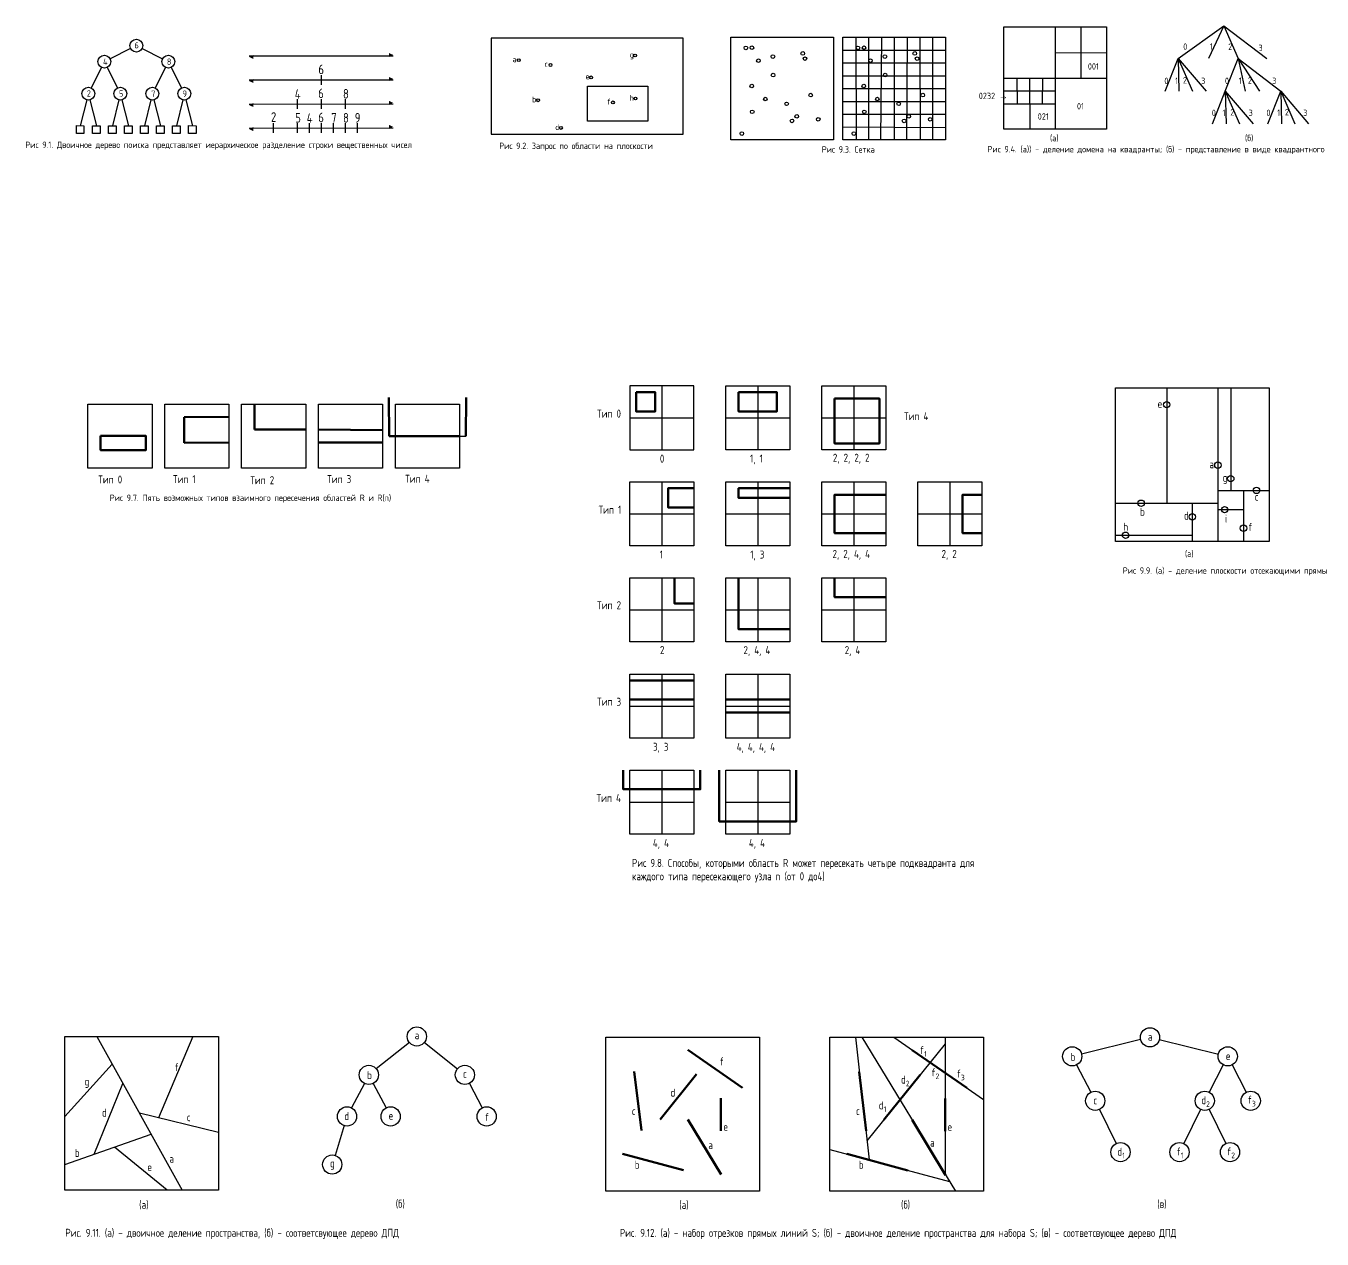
# Model space of a CAD drawing. Header units: millimetres. Extents: x -345 to 6961, y -3860 to 396.
# Drawn here: x -345 to 3704, y -3826 to -38 of the extents above; entities that cross this region are included whole.
import ezdxf

# ---------------------------------------------------------------- set-up
doc = ezdxf.new("R2010")
doc.units = ezdxf.units.MM
doc.styles.add('ГОСТ 2.304', font='CS_Gost2304.shx')

msp = doc.modelspace()

# ---------------------------------------------------------------- linework, layer by layer
at = {"ltscale": 100}
for p, q in [((3254, -140.3), (3396.9, -38.4)), ((3396.9, -38.4), (3348.3, -140.2)), ((3396.9, -38.4), (3441.4, -140.3)), ((3396.9, -38.4), (3530.7, -140.2)), ((2247.1, -73.9), (2248.6, -393.9)), ((2287.1, -73.9), (2286.4, -393.9)), ((2327.1, -73.9), (2324.8, -393.9)), ((2367.1, -73.9), (2367, -393.9)), ((2407.1, -73.9), (2405.1, -393.9)), ((2447.1, -73.9), (2447.9, -393.9)), ((2487.1, -73.9), (2486.7, -393.9)), ((2870, -41.2), (2869.4, -361.2)), ((2950, -41.2), (2950, -201.2)), ((-17.9, -108.9), (-82.1, -141)), ((17.9, -108.9), (82.1, -141)), ((2207.1, -113.9), (2527.1, -113.9)), ((2870, -121.2), (3030, -122)), ((352.2, -132.2), (802.2, -132.2)), ((2207.1, -153.9), (2527.1, -153.4)), ((3213.9, -242.2), (3254, -140.3)), ((3254, -140.3), (3256.5, -242.1)), ((3254, -140.3), (3298.5, -242.2)), ((3254, -140.3), (3341, -242.1)), ((3401.3, -242.2), (3441.4, -140.3)), ((3441.4, -140.3), (3463, -242.1)), ((3441.4, -140.3), (3508.2, -242.1)), ((3441.4, -140.3), (3574.3, -242.1)), ((-108.9, -167.8), (-141.1, -232)), ((-91.1, -167.8), (-58.9, -232)), ((91.1, -167.8), (58.9, -232)), ((108.9, -167.8), (141.1, -232)), ((577.1, -192.2), (577.2, -222.2)), ((2207.1, -193.9), (2527.1, -194.3)), ((2710, -201.2), (3030, -201.4)), ((2750, -201.2), (2750.7, -281.1)), ((2790, -201.2), (2791.1, -361.1)), ((2830, -201.2), (2829.6, -281.2)), ((352.2, -207.2), (802.2, -207.1)), ((2207.1, -233.9), (2527.1, -234)), ((2710, -241.2), (2870, -241)), ((3361.3, -344), (3401.3, -242.2)), ((3401.3, -242.2), (3403.8, -344)), ((3401.3, -242.2), (3445.8, -344)), ((3401.3, -242.2), (3488.4, -343.9)), ((3534.2, -343.9), (3574.3, -242.1)), ((3574.3, -242.1), (3576.8, -343.9)), ((3574.3, -242.1), (3618.8, -343.9)), ((3574.3, -242.1), (3661.4, -343.8)), ((-154.9, -269.3), (-175, -349.9)), ((-145.1, -269.3), (-125, -349.9)), ((-54.9, -269.3), (-75, -349.9)), ((-45.1, -269.3), (-25, -349.9)), ((45.1, -269.3), (25, -349.9)), ((54.9, -269.3), (75, -349.9)), ((145.1, -269.3), (125, -349.9)), ((154.9, -269.3), (175, -349.9)), ((352.2, -282.2), (802.2, -282)), ((502.2, -267.2), (502, -297.2)), ((577.2, -267.2), (577.2, -297.2)), ((652.2, -267.2), (652.1, -297.2)), ((2207.1, -273.9), (2527.1, -274)), ((2710, -281.2), (2870, -281.4)), ((2207.1, -313.9), (2527.1, -313.7)), ((352.2, -357.2), (802.2, -356.8)), ((427.2, -342.2), (427.3, -372.2)), ((502.2, -342.2), (502.1, -372.2)), ((539.7, -342.2), (539.6, -372.2)), ((577.2, -342.2), (577.3, -372.2)), ((614.7, -342.2), (614.7, -372.2)), ((652.2, -342.2), (651.9, -372.2)), ((689.7, -342.2), (689.5, -372.2)), ((2207.1, -353.9), (2527.1, -355.6)), ((1640.9, -1162), (1640.9, -1362)), ((1940.9, -1162), (1940.9, -1362)), ((2240.9, -1162), (2240.9, -1362)), ((3218.2, -1168.7), (3218.2, -1528.7)), ((3378.2, -1168.7), (3378.2, -1648.7)), ((3418.2, -1168.7), (3418.2, -1488.7)), ((1540.9, -1262), (1740.9, -1262)), ((1840.9, -1262), (2040.9, -1262)), ((2140.9, -1262), (2340.9, -1262)), ((1009.3, -1318.9), (1029.3, -1318.9)), ((1640.9, -1462), (1640.9, -1662)), ((1940.9, -1462), (1940.9, -1662)), ((2240.9, -1462), (2240.9, -1662)), ((2540.9, -1462), (2540.9, -1662)), ((3378.2, -1488.7), (3538.2, -1488.7)), ((3458.2, -1488.7), (3458.2, -1648.7)), ((3058.2, -1528.7), (3378.2, -1528.7)), ((3298.2, -1528.7), (3298.2, -1648.7)), ((1540.9, -1562), (1740.9, -1562)), ((1840.9, -1562), (2040.9, -1562)), ((2140.9, -1562), (2340.9, -1562)), ((2440.9, -1562), (2640.9, -1562)), ((3378.2, -1548.7), (3458.2, -1548.7)), ((3058.2, -1628.7), (3298.2, -1628.7)), ((1640.9, -1762), (1640.9, -1962)), ((1940.9, -1762), (1940.9, -1962)), ((2240.9, -1762), (2240.9, -1962)), ((1540.9, -1862), (1740.9, -1862)), ((1840.9, -1862), (2040.9, -1862)), ((2140.9, -1862), (2340.9, -1862)), ((1640.9, -2062), (1640.9, -2262)), ((1940.9, -2062), (1940.9, -2262)), ((1540.9, -2162), (1740.9, -2162)), ((1840.9, -2162), (2040.9, -2162)), ((1640.9, -2362), (1640.9, -2562)), ((1940.9, -2362), (1940.9, -2562)), ((1540.9, -2462), (1740.9, -2462)), ((1840.9, -2462), (2040.9, -2462)), ((-123.9, -3193.7), (143.1, -3673.7)), ((176.1, -3193.7), (69.6, -3447.9)), ((1546.1, -3196.3), (1546.1, -3196.3)), ((1546.1, -3196.3), (1546.1, -3196.3)), ((2246.1, -3196.3), (2288.4, -3579.1)), ((2266.1, -3196.3), (2558.2, -3676.3)), ((2366.1, -3196.3), (2646.1, -3196.3)), ((2366.1, -3196.3), (2646.1, -3390)), ((2526.1, -3196.3), (2526.1, -3623.4)), ((2646.1, -3196.3), (2646.1, -3390)), ((852.7, -3212.4), (749.5, -3294.9)), ((899.5, -3212.4), (1002.7, -3294.9)), ((2526.1, -3216.3), (2281.8, -3519.7)), ((3136.9, -3203.4), (2952.3, -3248.6)), ((3195.2, -3203.4), (3379.8, -3248.6)), ((-223.9, -3443.7), (-75.7, -3280.3)), ((2937, -3282.4), (2981.2, -3367.9)), ((3395.1, -3282.4), (3350.9, -3367.9)), ((3422.7, -3282.4), (3466.9, -3367.9)), ((-131.6, -3561.3), (-42.1, -3340.6)), ((712.2, -3340.2), (672, -3416.8)), ((740.1, -3340.2), (780.2, -3416.8)), ((1040.1, -3340.2), (1080.2, -3416.8)), ((256.1, -3493.7), (9.3, -3433.2)), ((3008.2, -3421.4), (3060.7, -3527.9)), ((3323.9, -3421.4), (3271.4, -3527.9)), ((3350.4, -3421.4), (3402.8, -3527.9)), ((649.3, -3472), (620.7, -3565)), ((-223.9, -3593.7), (45.9, -3499)), ((96.1, -3673.7), (-68.1, -3539)), ((2166.1, -3546.3), (2540.3, -3646.8)), ((256.1, -3673.7), (143.1, -3673.7))]:
    msp.add_line(p, q, dxfattribs=at)
at = {"lineweight": 70, "ltscale": 100}
for p, q in [((788.9, -1198.9), (789.3, -1318.9)), ((1029.3, -1318.9), (1029.9, -1199)), ((368.9, -1218.9), (369, -1298.9)), ((288.9, -1258.9), (148.9, -1260.4)), ((148.9, -1260.4), (148.9, -1340.4)), ((369, -1298.9), (528.9, -1298.9)), ((568.9, -1298.9), (768.9, -1300.2)), ((789.3, -1318.9), (1009.3, -1318.9)), ((148.9, -1340.4), (288.9, -1339.3)), ((568.9, -1338.9), (768.9, -1339.3)), ((1540.9, -2082.1), (1740.9, -2082.1)), ((1540.9, -2142), (1740.9, -2142)), ((1840.9, -2142), (2040.9, -2142)), ((1840.9, -2182), (2040.9, -2182)), ((1722.6, -3235.4), (1893.5, -3353.6)), ((2423.4, -3236), (2594.3, -3354.2)), ((1555.1, -3303.1), (1578.2, -3487)), ((1749.4, -3311.6), (1635.6, -3452.9)), ((2258, -3304.5), (2279.1, -3488.4)), ((2448.2, -3313), (2334.4, -3454.4)), ((1826.1, -3385.9), (1826.1, -3488.3)), ((2526.1, -3387.3), (2526.1, -3489.7)), ((1722.3, -3452.9), (1826.9, -3624.8)), ((2423.1, -3454.4), (2527.7, -3626.3)), ((1518.1, -3560.2), (1708.9, -3611.5)), ((2218.9, -3560.5), (2409.8, -3611.7))]:
    msp.add_line(p, q, dxfattribs=at)
at = {"ltscale": 100}
for points in [[(1108.3, -376), (1708.3, -376), (1708.3, -76.2), (1108.3, -76.2)], [(1857.1, -73.9), (2177.1, -73.9), (2177.1, -393.9), (1857.1, -393.9)], [(2207.1, -73.9), (2527.1, -73.9), (2527.1, -393.9), (2207.1, -393.9)], [(2710, -41.2), (3030, -41.2), (3030, -361.2), (2710, -361.2)], [(1408.9, -226.4), (1597.8, -226.4), (1597.8, -335.7), (1408.9, -335.7)], [(-187, -349.8), (-164, -350), (-164, -374), (-187, -373.8)], [(-137, -349.9), (-113, -349.9), (-113, -373.9), (-137, -373.9)], [(-87, -349.9), (-63, -349.9), (-63, -373.9), (-87, -373.9)], [(-37, -350), (-13, -349.9), (-13, -373.9), (-37, -374)], [(13, -350), (37, -349.9), (37, -373.9), (13, -374)], [(63, -349.9), (87, -349.9), (87, -373.9), (63, -373.9)], [(113, -350), (137, -349.9), (137, -373.9), (113, -374)], [(163, -349.8), (187, -349.9), (187, -373.9), (163, -373.8)], [(1540.9, -1362), (1740.9, -1362), (1740.9, -1162), (1540.9, -1162)], [(1840.9, -1162), (2040.9, -1162), (2040.9, -1362), (1840.9, -1362)], [(2140.9, -1162), (2340.9, -1162), (2340.9, -1362), (2140.9, -1362)], [(3058.2, -1168.7), (3538.2, -1168.7), (3538.2, -1648.7), (3058.2, -1648.7)], [(-151.1, -1218.9), (48.9, -1218.9), (48.9, -1418.9), (-151.1, -1418.9)], [(88.9, -1218.9), (288.9, -1218.9), (288.9, -1418.9), (88.9, -1418.9)], [(328.9, -1218.9), (528.9, -1218.9), (528.9, -1418.9), (328.9, -1418.9)], [(568.9, -1218.9), (768.9, -1218.9), (768.9, -1418.9), (568.9, -1418.9)], [(808.9, -1218.9), (1008.9, -1218.9), (1008.9, -1418.9), (808.9, -1418.9)], [(1540.9, -1462), (1740.9, -1462), (1740.9, -1662), (1540.9, -1662)], [(1840.9, -1462), (2040.9, -1462), (2040.9, -1662), (1840.9, -1662)], [(2140.9, -1462), (2340.9, -1462), (2340.9, -1662), (2140.9, -1662)], [(2440.9, -1462), (2640.9, -1462), (2640.9, -1662), (2440.9, -1662)], [(1540.9, -1762), (1740.9, -1762), (1740.9, -1962), (1540.9, -1962)], [(1840.9, -1762), (2040.9, -1762), (2040.9, -1962), (1840.9, -1962)], [(2140.9, -1762), (2340.9, -1762), (2340.9, -1962), (2140.9, -1962)], [(1540.9, -2062), (1740.9, -2062), (1740.9, -2262), (1540.9, -2262)], [(1840.9, -2062), (2040.9, -2062), (2040.9, -2262), (1840.9, -2262)], [(1540.9, -2362), (1740.9, -2362), (1740.9, -2562), (1540.9, -2562)], [(1840.9, -2362), (2040.9, -2362), (2040.9, -2562), (1840.9, -2562)], [(-223.9, -3193.7), (256.1, -3193.7), (256.1, -3673.7), (-223.9, -3673.7)], [(1466.1, -3196.3), (1946.1, -3196.3), (1946.1, -3676.3), (1466.1, -3676.3)], [(2166.1, -3196.3), (2646.1, -3196.3), (2646.1, -3676.3), (2166.1, -3676.3)]]:
    msp.add_lwpolyline(points, close=True, dxfattribs=at)
at = {"lineweight": 70, "ltscale": 100}
for points in [[(1560.9, -1182), (1620.9, -1182), (1620.9, -1242), (1560.9, -1242)], [(1880.9, -1182), (2000.9, -1182), (2000.9, -1242), (1880.9, -1242)], [(2180.9, -1202), (2320.9, -1202), (2320.9, -1342), (2180.9, -1342)], [(-111.9, -1318.7), (29.9, -1318.7), (29.9, -1362.8), (-111.9, -1362.8)]]:
    msp.add_lwpolyline(points, close=True, dxfattribs=at)
for points in [[(1740.9, -1482), (1660.9, -1482), (1660.9, -1542), (1740.9, -1542)], [(2040.9, -1482), (1880.9, -1482), (1880.9, -1512), (2040.9, -1512)], [(2340.9, -1502), (2180.9, -1502), (2180.9, -1622), (2340.9, -1622)], [(2640.9, -1502), (2580.9, -1502), (2580.9, -1622), (2640.9, -1622)], [(1680.9, -1762), (1680.9, -1842), (1740.9, -1842)], [(1880.9, -1762), (1880.9, -1922), (2040.9, -1922)], [(2180.9, -1762), (2180.9, -1822), (2340.9, -1822)], [(1761.1, -2362), (1761.1, -2422), (1520.9, -2422), (1520.9, -2362)], [(2061.1, -2362), (2061.1, -2522), (1820.9, -2522), (1820.9, -2362)]]:
    msp.add_lwpolyline(points, dxfattribs=at)
at = {"ltscale": 100}
for centre, radius in [((0, -99.9), 20), ((1903.9, -107), 5.67), ((1922.7, -106.4), 5.67), ((2081.4, -124.4), 5.67), ((2253.9, -107), 5.67), ((2272.7, -106.4), 5.67), ((2431.4, -124.4), 5.67), ((-100, -149.9), 20), ((100, -149.9), 20), ((1194.3, -145.3), 4.55), ((1293.6, -160.4), 4.55), ((1557.6, -130.8), 4.55), ((1943.1, -147), 5.67), ((1988.2, -134.1), 5.67), ((2088.6, -140.6), 5.67), ((2293.1, -147), 5.67), ((2338.2, -134.1), 5.67), ((2438.6, -140.6), 5.67), ((1420.3, -199.1), 4.55), ((1988.9, -192), 5.67), ((2338.9, -192), 5.67), ((-150, -249.9), 20), ((-50, -249.9), 20), ((50, -249.9), 20), ((150, -249.9), 20), ((1922.1, -226.1), 5.67), ((2272.1, -226.1), 5.67), ((1254.9, -270.4), 4.55), ((1488.6, -277.2), 4.55), ((1559.1, -265.1), 4.55), ((1964.5, -266.6), 5.67), ((2031.2, -281.7), 5.67), ((2106.3, -254.5), 5.67), ((2314.5, -266.6), 5.67), ((2381.2, -281.7), 5.67), ((2456.3, -254.5), 5.67), ((1923.8, -306.6), 5.67), ((2062.7, -320.7), 5.67), ((2273.8, -306.6), 5.67), ((2412.7, -320.7), 5.67), ((1326.2, -356.9), 4.55), ((2047.9, -334.9), 5.67), ((2129.7, -330), 5.67), ((2397.9, -334.9), 5.67), ((2479.7, -330), 5.67), ((1891.2, -374.5), 5.67), ((2241.2, -374.5), 5.67), ((3218.2, -1221), 10), ((3378.2, -1409.8), 10), ((3418.2, -1452.1), 10), ((3498.6, -1488.7), 10), ((3138.2, -1528.7), 10), ((3298.2, -1571), 10), ((3399.2, -1548.7), 10), ((3089.9, -1628.7), 10), ((3458.2, -1606.6), 10), ((876.1, -3193.7), 30), ((3166.1, -3196.3), 30), ((2923.2, -3255.8), 30), ((3408.9, -3255.8), 30), ((726.1, -3313.7), 30), ((1026.1, -3313.7), 30), ((2995, -3394.5), 30), ((3337.1, -3394.5), 30), ((3480.7, -3394.5), 30), ((658.1, -3443.3), 30), ((794.2, -3443.3), 30), ((1094.2, -3443.3), 30), ((3073.9, -3554.8), 30), ((3258.2, -3554.8), 30), ((3416.1, -3554.8), 30), ((611.8, -3593.7), 30)]:
    msp.add_circle(centre, radius, dxfattribs=at)

# ---------------------------------------------------------------- texts
at = {"ltscale": 100, "attachment_point": 1, "style": 'ГОСТ 2.304'}
for s, insert, char_height, width in [('6', (-5.9, -88.7), 20, 6.016), ('0', (3269.8, -93.1), 20, 6.016), ('1', (3353, -92.3), 20, 6.016), ('2', (3410.5, -93.3), 20, 6.016), ('3', (3505, -97.1), 20, 6.016), ('4', (-104.1, -140.1), 20, 6.016), ('8', (95.3, -140.1), 20, 6.016), ('6', (568.6, -159), 30, 9.024), ('a', (1175.1, -133.6), 18, 6.827), ('c', (1275, -148.1), 18, 6.827), ('g', (1541.5, -119.2), 18, 6.827), ('001', (2972, -154.8), 20, 6.016), ('e', (1402.7, -187.2), 18, 6.827), ('0', (3210.9, -200.1), 20, 6.016), ('1', (3244.3, -199.9), 20, 6.016), ('2', (3268.9, -198.1), 20, 6.016), ('3', (3325.8, -200), 20, 6.016), ('0', (3400, -199.9), 20, 6.016), ('1', (3443.3, -199.7), 20, 6.016), ('2', (3471.9, -198.7), 20, 6.016), ('3', (3547.8, -199.8), 20, 6.016), ('2', (-154.8, -239), 20, 6.016), ('5', (-54.3, -239.7), 20, 6.016), ('7', (46.3, -240.1), 20, 20.219), ('9', (144.5, -240), 20, 6.016), ('4', (494.8, -235.8), 30, 9.024), ('6', (567.9, -233.9), 30, 9.024), ('8', (645.4, -235.3), 30, 9.024), ('b', (1236.1, -259), 18, 6.827), ('f', (1469.9, -265.9), 18, 6.827), ('h', (1541, -254.2), 18, 6.827), ('0232 {\\fArial|b0|i0|c0|p0;→}', (2631.3, -247), 20, 104.076), ('01', (2938, -279.3), 20, 6.016), ('2', (420.4, -307.9), 30, 9.024), ('5', (496.4, -310.1), 30, 9.024), ('4', (532.2, -310.9), 30, 9.024), ('6', (568.3, -309.2), 30, 9.024), ('7', (608.7, -310.1), 30, 9.024), ('8', (645.5, -310.4), 30, 9.024), ('9', (682.2, -310.3), 30, 9.024), ('021', (2815.5, -311.2), 20, 6.016), ('0', (3359.1, -299.9), 20, 6.016), ('1', (3392.5, -299.7), 20, 6.016), ('2', (3417.1, -297.9), 20, 6.016), ('3', (3474.1, -299.8), 20, 6.016), ('0', (3529.7, -299.8), 20, 6.016), ('1', (3563.1, -299.6), 20, 6.016), ('2', (3587.6, -297.8), 20, 6.016), ('3', (3644.6, -299.7), 20, 6.016), ('d', (1308.5, -345.3), 18, 6.827), ('Рис 9.1. Двоичное дерево поиска представляет иерархическое разделение строки вещественных чисел', (-346.8, -399.6), 20, 1556.834), ('Рис 9.2. Запрос по области на плоскости', (1133.4, -402.8), 20, 549.093), ('(а)', (2853.7, -378.3), 20, 39.61), ('(б)', (3462.7, -378.3), 20, 39.61), ('Рис 9.3. Сетка', (2140.9, -414.1), 20, 277.838), ('Рис 9.4. (а)) - деление домена на квадранты; (б) - представление в виде квадрантного дерева', (2658.5, -413.3), 20, 1267.708), ('e', (3189.7, -1205.8), 25, 7.178), ('Тип 0', (1439.1, -1236.5), 25, 150.997), ('Тип 4', (2397.8, -1244.5), 25, 150.997), ('2, 2, 2, 2', (2175.7, -1374.2), 25, 147.021), ('0', (1635.2, -1377.1), 25, 25), ('1, 1', (1916.7, -1376.8), 25, 50.521), ('a', (3351.5, -1394.6), 25, 7.178), ('Тип 0', (-118.9, -1442.1), 25, 150.997), ('Тип 1', (114.5, -1441), 25, 150.997), ('Тип 2', (355.9, -1444.4), 25, 150.997), ('Тип 3', (596.1, -1441), 25, 150.997), ('Тип 4', (839.8, -1439.9), 25, 150.997), ('g', (3392.9, -1436.5), 25, 7.178), ('Рис 9.7. Пять возможных типов взаимного пересечения областей R и R(n) ', (-83.1, -1501.8), 20, 959.933), ('Тип 1', (1443.7, -1536.6), 25, 150.997), ('c', (3493.2, -1495.9), 25, 7.178), ('b', (3135.1, -1543.1), 25, 7.178), ('d', (3272.4, -1555), 25, 7.178), ('i', (3400.6, -1564.1), 25, 7.178), ('h', (3083.1, -1589.8), 25, 7.178), ('f', (3473.4, -1590.4), 25, 7.178), ('1', (1634.6, -1676.4), 25, 25), ('1, 3', (1917.6, -1676.6), 25, 55.505), ('2, 2, 4, 4', (2174.6, -1674.5), 25, 147.021), ('2, 2', (2515.1, -1674.7), 25, 78.833), ('(а)', (3275.3, -1676.3), 20, 39.61), ('Рис 9.9. (а) - деление плоскости отсекающими прямыми линиями; (б) - соответсвующее 2-d дерево', (3081.2, -1729), 20, 1323.004), ('Тип 2', (1439.3, -1834.8), 25, 150.997), ('2', (1635.5, -1974.8), 25, 42.944), ('2, 4, 4', (1896.5, -1975), 25, 147.021), ('2, 4', (2212.6, -1974.9), 25, 87.805), ('Тип 3', (1439.2, -2136.1), 25, 150.997), ('3, 3', (1613.8, -2276.8), 25, 77.038), ('4, 4, 4, 4', (1875.1, -2277.4), 25, 147.021), ('Тип 4', (1437.4, -2436.6), 25, 150.997), ('4, 4', (1613.3, -2577.2), 25, 98.571), ('4, 4', (1913.3, -2576.8), 25, 98.571), ('Рис 9.8. Способы, которыми область R может пересекать четыре подквадранта для каждого типа пересекающего узла n (от 0 до4) ', (1548, -2639.4), 25, 1151.888), ('a', (869.3, -3177.3), 25, 7.178), ('a', (3159.6, -3181.7), 25, 7.178), ('\\A1;f{\\H0.70x;\\S^ 1;}', (2447.6, -3223.4), 25, 36.686), ('f', (119.7, -3277.2), 25, 7.178), ('f', (1822.1, -3259), 25, 7.178), ('b', (2918.1, -3244.8), 25, 7.178), ('e', (3402.8, -3242.1), 25, 7.178), ('b', (720.8, -3301.9), 25, 7.178), ('c', (1020, -3297.9), 25, 7.178), ('\\A1;d{\\H0.70x;\\S^ 2;}', (2388.5, -3315.9), 25, 49.048), ('\\A1;f{\\H0.70x;\\S^ 2;}', (2483.4, -3293.3), 25, 26.761), ('\\A1;f{\\H0.70x;\\S^ 3;}', (2562.5, -3297.2), 25, 38.104), ('g', (-161.9, -3321.6), 25, 7.178), ('d', (1668.2, -3356.5), 25, 7.178), ('\\A1;d{\\H0.70x;\\S^ 1;}', (2319, -3396.2), 25, 43.465), ('c', (2989, -3380.5), 25, 7.178), ('\\A1;d{\\H0.70x;\\S^ 2;}', (3326.5, -3380.2), 25, 42.357), ('\\A1;f{\\H0.70x;\\S^ 3;}', (3471.5, -3378.7), 25, 29.242), ('d', (-107.4, -3419.1), 25, 7.178), ('c', (157.5, -3433.3), 25, 7.178), ('d', (649.5, -3429.6), 25, 7.178), ('e', (787.7, -3428.4), 25, 7.178), ('f', (1089.2, -3432.5), 25, 7.178), ('c', (1547.6, -3413.9), 25, 7.178), ('c', (2247.6, -3413.9), 25, 7.178), ('e', (1833.5, -3463.1), 25, 7.178), ('e', (2533.5, -3463.1), 25, 7.178), ('a', (2479, -3512.6), 25, 7.178), ('b', (-192, -3544.8), 25, 7.178), ('a', (1786.6, -3520.1), 25, 7.178), ('\\A1;d{\\H0.70x;\\S^ 1;}', (3064.3, -3540.9), 25, 52.902), ('\\A1;f{\\H0.70x;\\S^ 1;}', (3249.5, -3540.4), 25, 29.242), ('\\A1;f{\\H0.70x;\\S^ 2;}', (3406.9, -3540.2), 25, 29.242), ('e', (34.5, -3589), 25, 7.178), ('a', (103.2, -3563), 25, 7.178), ('g', (604.8, -3577.1), 25, 7.178), ('b', (1556.9, -3581.9), 25, 7.178), ('b', (2256.9, -3581.9), 25, 7.178), ('(а)', (8.8, -3706.5), 25, 7.178), ('(б)', (810.2, -3703.6), 25, 7.178), ('(а)', (1695.7, -3706.9), 25, 7.178), ('(б)', (2388.4, -3706.3), 25, 7.178), ('(в)', (3188.7, -3704.5), 25, 7.178), ('Рис. 9.11. (а) - двоичное деление пространства, (б) - соответсвующее дерево ДПД', (-221.6, -3794.3), 25, 1981.806), ('Рис. 9.12. (а) - набор отрезков прямых линий S; (б) - двоичное деление пространства для набора S; (в) - соответсвующее дерево ДПД', (1510.3, -3794.5), 25, 1981.806)]:
    msp.add_mtext(s, dxfattribs=dict(at, insert=insert, char_height=char_height, width=width))
at = {"ltscale": 100, "char_height": 15, "width": 14.624, "attachment_point": 1, "style": 'ГОСТ 2.304'}
for insert, rotation in [((367.5, -125), 270), ((786.9, -139.5), 90), ((787, -214.4), 90), ((367.5, -200), 270), ((367.4, -275), 270), ((786.9, -289.2), 90), ((367.4, -350), 270), ((786.9, -364.1), 90)]:
    msp.add_mtext('{\\fArial|b0|i0|c0|p0;▼}', dxfattribs=dict(at, insert=insert, rotation=rotation))

doc.saveas('drawing.dxf')
